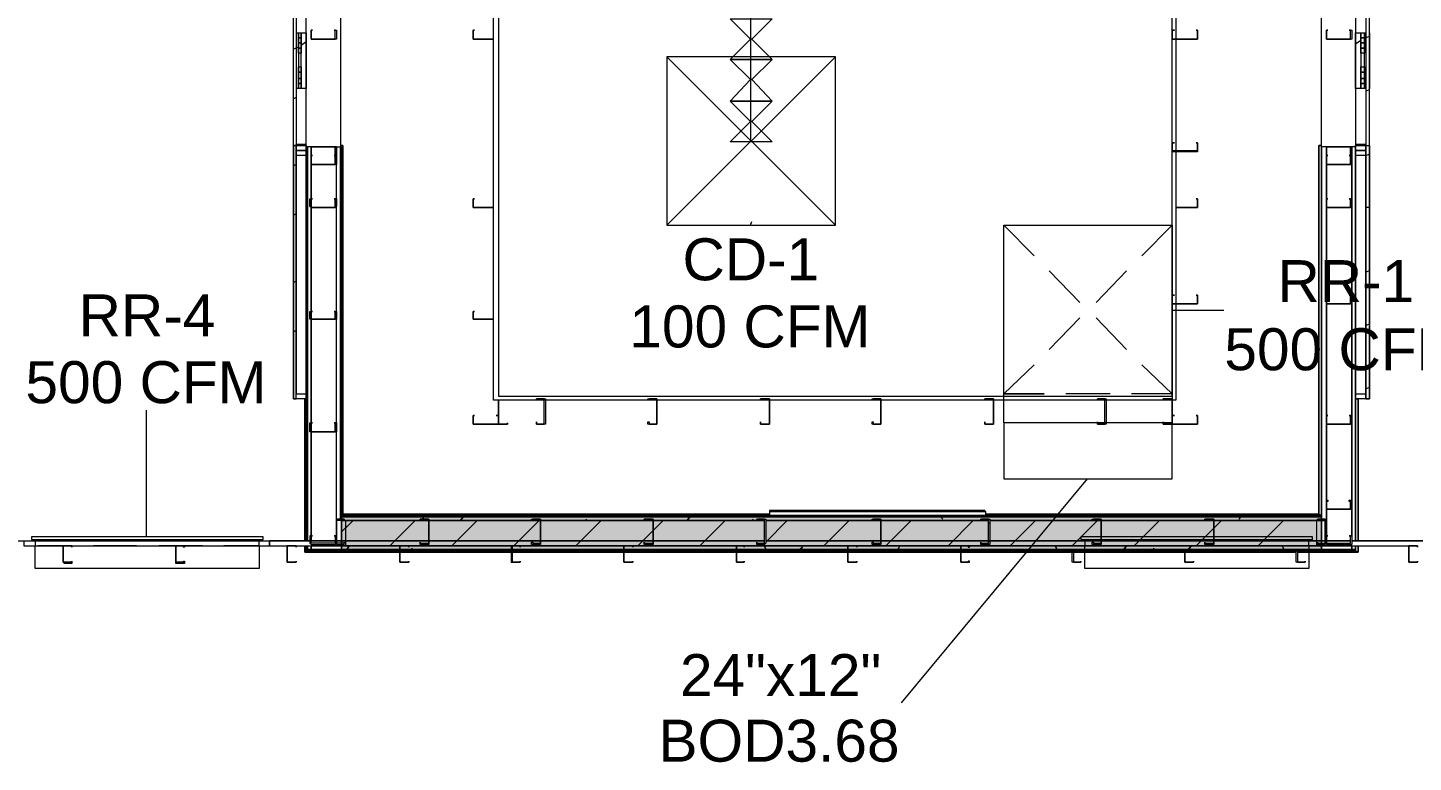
# Model space of a CAD drawing. Header units: metres. Extents: x -2 to 237, y -8 to 52.
# Drawn here: x 28.73 to 33.74, y 34.11 to 36.76 of the extents above; entities that cross this region are included whole.
import ezdxf

# ---------------------------------------------------------------- set-up
doc = ezdxf.new("R2010")
doc.units = ezdxf.units.M
doc.layers.add('HVAC - Ductos', color=5, linetype='Continuous', lineweight=0)
doc.layers.add('PDF4_Text', color=7, linetype='Continuous', lineweight=0)
doc.layers.add('PDF4_Geometry', color=7, linetype='Continuous', lineweight=0, true_color=0xaaaaaa)
doc.layers.add('PDF4_Solid Fills', color=7, linetype='Continuous', lineweight=0, true_color=0xffffff)
doc.styles.add('PDF Helvetica', font='')
doc.styles.get('PDF Helvetica').set_extended_font_data('Helvetica')

msp = doc.modelspace()

# ---------------------------------------------------------------- hatches: boundary and pattern name
at = {"layer": 'PDF4_Solid Fills', "lineweight": 0, "transparency": 33554559}
for points in [[(33.3948, 34.888), (33.4086, 34.888), (33.4086, 34.9934), (29.8624, 34.9934), (29.8624, 34.888), (29.8761, 34.888), (29.8761, 34.9796), (33.3948, 34.9796)], [(33.3902, 34.888), (33.3902, 34.9796), (29.8761, 34.9796), (29.8761, 34.888)]]:
    msp.add_hatch(color=256, dxfattribs=at).paths.add_polyline_path(points)
h = msp.add_hatch(color=256, dxfattribs=at)
h.paths.add_polyline_path([(30.4763, 34.8743), (30.4763, 34.888), (29.8624, 34.888), (29.8624, 34.8743)])
h.paths.add_polyline_path([(30.4809, 34.888), (30.4809, 34.8743), (33.4086, 34.8743), (33.4086, 34.888)])
h = msp.add_hatch(color=256, dxfattribs=at)
h.paths.add_polyline_path([(30.4763, 34.8743), (30.4763, 34.888), (29.8624, 34.888), (29.8624, 34.8743)])
h.paths.add_polyline_path([(30.4809, 34.888), (30.4809, 34.8743), (33.4086, 34.8743), (33.4086, 34.888)])

# ---------------------------------------------------------------- linework, layer by layer
at = {"layer": 'HVAC - Ductos', "lineweight": 0}
for points in [[(31.3422, 37.2384), (31.3422, 37.1284), (31.3422, 37.0093), (31.3422, 36.8902), (31.3422, 36.7711), (31.3422, 36.6611), (31.3422, 36.5603), (31.3422, 36.4733), (31.3422, 36.4091), (31.3422, 36.3633), (31.3422, 36.3495)], [(31.3468, 36.7207), (31.4201, 36.6474), (31.2689, 36.6474), (31.3422, 36.7207), (31.2689, 36.794), (31.4201, 36.794), (31.3468, 36.7207), (31.3422, 36.7207)], [(31.6492, 36.0472), (31.0399, 36.6565)], [(31.0399, 36.0472), (31.6492, 36.6565)], [(31.3468, 36.5741), (31.4201, 36.4962), (31.2689, 36.4962), (31.3422, 36.5741), (31.2689, 36.6474), (31.4201, 36.6474), (31.3468, 36.5741), (31.3422, 36.5741)], [(31.3468, 36.4229), (31.4201, 36.3495), (31.2689, 36.3495), (31.3422, 36.4229), (31.2689, 36.4962), (31.4201, 36.4962), (31.3468, 36.4229), (31.3422, 36.4229)], [(31.3422, 36.0472), (31.3468, 36.061)], [(32.3685, 35.9372), (32.2586, 36.0472)], [(32.2586, 35.4378), (32.2586, 36.0472), (32.8679, 36.0472), (32.8679, 35.3325), (32.2586, 35.3325), (32.2586, 35.1308), (32.8679, 35.1308), (32.8679, 35.3325), (32.2586, 35.3325), (32.2586, 36.0472), (32.8679, 36.0472), (32.8679, 35.4378)], [(32.5335, 35.7677), (32.4235, 35.8823)], [(32.703, 35.5982), (32.593, 35.7127)], [(32.8679, 35.7402), (33.0558, 35.7402)], [(32.7579, 35.5432), (32.8679, 35.4378), (32.7213, 35.4378)], [(32.4052, 35.4378), (32.2586, 35.4378)], [(32.6434, 35.4378), (32.483, 35.4378)], [(29.1568, 34.9201), (29.1568, 35.3783)], [(32.561, 35.1308), (31.8874, 34.3199)], [(28.7399, 34.9109), (29.5783, 34.9109)], [(29.5554, 34.9201), (28.7628, 34.9201)], [(32.5381, 34.9109), (33.3765, 34.9109)], [(33.3536, 34.9201), (32.561, 34.9201)]]:
    msp.add_lwpolyline(points, dxfattribs=at)
for points in [[(31.6492, 36.6565), (31.0399, 36.6565), (31.0399, 36.0472), (31.6492, 36.0472)], [(29.5783, 34.9201), (28.7399, 34.9201), (28.7399, 34.9109), (28.7536, 34.9109), (28.7536, 34.888), (29.5646, 34.888), (29.5646, 34.9109), (29.5783, 34.9109)], [(33.3765, 34.9201), (32.5381, 34.9201), (32.5381, 34.9109), (32.5518, 34.9109), (32.5518, 34.888), (33.3628, 34.888), (33.3628, 34.9109), (33.3765, 34.9109)], [(29.5646, 34.888), (29.5646, 34.8055), (28.7536, 34.8055), (28.7536, 34.888)], [(28.8819, 34.888), (28.7628, 34.888)], [(29.1202, 34.888), (28.9644, 34.888)], [(29.3584, 34.888), (29.2026, 34.888)], [(29.56, 34.888), (29.4363, 34.888)], [(33.3628, 34.888), (33.3628, 34.8055), (32.5518, 34.8055), (32.5518, 34.888)], [(32.6801, 34.888), (32.561, 34.888)], [(32.9183, 34.888), (32.7625, 34.888)], [(33.1566, 34.888), (33.0008, 34.888)], [(33.3582, 34.888), (33.2391, 34.888)]]:
    msp.add_lwpolyline(points, close=True, dxfattribs=at)
at = {"layer": 'PDF4_Geometry', "lineweight": 0}
for points in [[(32.1944, 35.0117), (31.411, 35.0117), (31.411, 34.998), (29.8624, 34.998), (29.8624, 36.3313), (29.8624, 34.9842), (29.8624, 34.9063), (29.8624, 34.9796), (29.844, 34.9796), (29.844, 34.9063), (29.844, 34.9842), (29.844, 36.3313), (29.7524, 36.3313), (29.7524, 34.9063), (29.7524, 36.3313), (29.7387, 36.3313), (29.7387, 34.9063), (29.7387, 36.3313), (29.7341, 36.3313), (29.7341, 34.9063), (29.7341, 35.4195), (29.7295, 35.4195), (29.7295, 34.9063), (29.7295, 35.4195), (29.7341, 35.4195), (29.7341, 34.9063), (29.7341, 36.3313), (29.7341, 41.875)], [(33.5323, 41.875), (33.5323, 36.3313), (33.5323, 34.9063), (33.5323, 36.3313), (33.5185, 36.3313), (33.5185, 34.9247), (33.5185, 36.3313), (33.4269, 36.3313), (33.4269, 34.9063), (33.514, 34.9063)], [(33.4269, 34.9063), (33.4269, 34.9796), (33.4269, 36.3313), (33.4086, 36.3313), (33.4086, 37.6553), (29.8578, 37.6553), (29.8578, 36.3313), (29.8624, 36.3313), (29.8624, 34.998), (29.867, 35.0026), (29.8624, 34.998), (31.411, 34.998)], [(29.6883, 36.3359), (29.6883, 37.4446), (29.6974, 37.4446), (29.6974, 36.3359), (29.6974, 36.3175), (29.6974, 36.2992), (29.6974, 35.4378)], [(33.5826, 36.3037), (33.5689, 36.2992), (33.5689, 35.4378), (33.5689, 35.4195), (33.5689, 36.3359), (33.5826, 36.3359), (33.5826, 37.4446), (33.5689, 37.4446), (33.5689, 36.3359), (33.5826, 36.3359)], [(29.6883, 36.542), (29.6883, 36.7436)], [(29.6974, 36.7436), (29.7066, 36.7436), (29.7066, 36.542), (29.6974, 36.542)], [(29.7341, 36.7115), (29.7158, 36.6978)], [(30.4122, 36.7207), (30.3389, 36.7207), (30.4122, 36.7207)], [(33.5506, 36.7161), (33.5323, 36.7024)], [(33.5689, 36.542), (33.5643, 36.542), (33.5643, 36.7436), (33.5689, 36.7436)], [(33.5826, 36.7298), (33.5689, 36.7252), (33.5643, 36.7207)], [(33.5826, 36.7436), (33.5826, 36.542)], [(29.7066, 36.6932), (29.6974, 36.6886), (29.6883, 36.684)], [(29.6974, 36.5099), (29.6883, 36.5053)], [(33.5826, 36.5374), (33.5689, 36.5328)], [(29.6974, 35.4195), (29.6883, 35.4195), (29.6883, 36.3359), (29.6974, 36.3359), (29.6883, 36.3359), (29.6883, 35.4195), (29.6974, 35.4195), (29.6974, 36.3359), (29.7341, 36.3359), (29.7341, 36.3175), (29.6974, 36.3175), (29.7341, 36.3175), (29.7341, 36.2992), (29.6974, 36.2992)], [(29.6974, 36.3404), (29.7341, 36.3404)], [(33.4086, 34.9796), (33.4223, 34.9796), (33.4086, 34.9796), (33.4086, 34.9063), (33.4086, 34.9842), (33.4086, 36.3313), (33.4086, 34.9842), (33.4086, 34.9796), (33.4086, 34.8972), (33.4086, 34.9796), (33.4086, 34.9842), (33.4086, 34.9934), (33.4086, 36.3313), (33.4086, 34.9934), (29.8624, 34.9934), (29.8624, 34.9842), (29.8624, 34.9796), (29.8624, 34.8926), (29.8624, 34.8743), (29.8624, 34.8697), (29.8624, 34.8743), (30.0731, 34.8743), (30.4763, 34.8743), (30.0731, 34.8743), (29.8624, 34.8743), (29.8624, 34.8697), (29.8624, 34.8743), (29.7387, 34.8743), (29.7524, 34.8743), (29.7524, 34.888), (29.8624, 34.888)], [(33.5323, 36.3404), (33.5689, 36.3404)], [(33.5689, 35.4195), (33.5826, 35.4195), (33.5826, 36.3359), (33.5826, 35.4195), (33.5689, 35.4195), (33.5323, 35.4195), (33.5323, 35.4378), (33.5689, 35.4378)], [(29.6974, 36.2671), (29.6883, 36.2625)], [(29.757, 36.2992), (29.7524, 36.2992)], [(29.7524, 36.2992), (29.757, 36.2992)], [(30.4122, 36.1113), (30.3389, 36.1113), (30.4122, 36.1113)], [(32.8817, 36.1113), (32.9596, 36.1113), (32.8817, 36.1113)], [(33.5826, 36.1113), (33.5689, 36.1113)], [(29.6974, 36.0884), (29.6883, 36.0838)], [(33.5826, 35.8823), (33.5689, 35.8777)], [(29.6974, 35.8456), (29.6883, 35.841)], [(30.4122, 35.7081), (30.3389, 35.7081), (30.4122, 35.7081)], [(29.6974, 35.6669), (29.6883, 35.6623)], [(33.5826, 35.6898), (33.5689, 35.6852)], [(33.5826, 35.4607), (33.5689, 35.4561)], [(32.1944, 34.998), (33.4086, 34.998), (32.1944, 34.998), (32.1944, 35.0117), (31.411, 35.0117), (32.1899, 35.0117), (32.1899, 35.0163), (31.411, 35.0163), (31.411, 35.0117)], [(30.4763, 34.8743), (30.0731, 34.8743), (29.8624, 34.8743), (29.8624, 34.888), (29.844, 34.888), (29.7524, 34.888), (29.7524, 34.8743), (29.8624, 34.8743), (29.8624, 34.888), (30.0731, 34.888), (30.4763, 34.888), (30.0731, 34.888), (29.8624, 34.888), (29.8624, 34.8926), (29.8624, 34.9796), (29.8624, 34.8926), (29.8624, 34.888), (29.8624, 34.8697), (29.7387, 34.8697), (29.7387, 34.8743), (29.7387, 34.888), (29.7387, 34.8697), (29.7341, 34.8697), (29.7295, 34.8651), (29.7295, 34.888), (29.7295, 34.8651), (30.0731, 34.8651), (30.4763, 34.8651), (30.0731, 34.8651), (29.7295, 34.8651), (29.7341, 34.8697), (30.0731, 34.8697), (30.4763, 34.8697), (30.0731, 34.8697), (29.7341, 34.8697), (29.7341, 34.888), (29.7341, 34.8697), (29.8624, 34.8697), (30.0731, 34.8697), (30.4763, 34.8697)], [(29.844, 34.9247), (29.844, 34.9842), (29.844, 34.9063), (30.1785, 34.9063), (30.5817, 34.9063), (30.9895, 34.9063), (31.3926, 34.9063)], [(29.8624, 34.9842), (29.844, 34.9842), (29.8624, 34.9842)], [(29.8624, 34.9796), (29.8578, 34.9796), (29.8578, 34.9842), (29.8578, 34.9934), (29.8624, 34.9934), (29.8624, 34.9842), (29.8624, 34.9796), (30.1785, 34.9796), (30.5817, 34.9796), (30.9895, 34.9796), (31.3926, 34.9796), (30.9895, 34.9796), (30.5817, 34.9796), (30.1785, 34.9796), (29.8761, 34.9796), (29.8761, 34.888), (30.0731, 34.888), (30.4763, 34.888)], [(33.4086, 34.8972), (33.4086, 34.9842), (33.4086, 34.998), (29.8624, 34.998), (29.8624, 34.9842), (29.8624, 34.8926), (29.8624, 34.8697), (30.0731, 34.8697), (30.4763, 34.8697)], [(32.2081, 34.9796), (32.6113, 34.9796), (33.0191, 34.9796), (33.4086, 34.9796), (33.4086, 34.9842), (33.4086, 34.9934), (29.8624, 34.9934), (29.8624, 34.9842), (29.8624, 34.9796), (30.1785, 34.9796), (30.5817, 34.9796), (30.9895, 34.9796), (31.3926, 34.9796)], [(33.4086, 34.8972), (33.4086, 34.9796), (33.0191, 34.9796), (32.6113, 34.9796), (32.2081, 34.9796), (32.6113, 34.9796), (33.0191, 34.9796), (33.3902, 34.9796), (33.3902, 34.888), (32.1028, 34.888), (31.695, 34.888), (31.2918, 34.888), (30.8841, 34.888), (30.4809, 34.888), (30.8841, 34.888), (31.2918, 34.888), (31.695, 34.888), (32.1028, 34.888), (33.4086, 34.888), (33.4086, 34.8926)], [(31.3972, 34.9796), (31.8142, 34.9796), (32.2036, 34.9796)], [(27.4021, 34.9063), (27.4021, 34.888), (26.5132, 34.888), (26.5132, 34.9063), (27.4021, 34.9063), (28.7124, 34.9063), (29.6012, 34.9063), (29.7524, 34.9063), (29.8395, 34.9063)], [(28.7124, 34.9063), (28.7124, 34.888), (29.6012, 34.888), (29.6012, 34.9063)], [(29.8395, 34.9063), (29.7524, 34.9063), (29.6012, 34.9063), (29.6012, 34.888), (29.67, 34.888)], [(31.3926, 34.9063), (30.9895, 34.9063), (30.5817, 34.9063), (30.1785, 34.9063), (29.844, 34.9063)], [(33.4223, 34.9063), (33.0191, 34.9063), (32.6113, 34.9063), (32.2081, 34.9063), (31.8142, 34.9063), (31.3972, 34.9063)], [(31.3972, 34.9063), (31.8142, 34.9063), (32.2081, 34.9063), (32.6113, 34.9063), (33.0191, 34.9063), (33.4223, 34.9063)], [(33.514, 34.9063), (33.4269, 34.9063)], [(35.3787, 34.888), (35.5115, 34.888), (35.5115, 34.9063), (33.5185, 34.9063)], [(33.5185, 34.9063), (35.5115, 34.9063), (36.4003, 34.9063)], [(28.8545, 34.8285), (28.8545, 34.888)], [(28.8545, 34.888), (28.8545, 34.8285)], [(28.8865, 34.888), (28.8865, 34.8834), (28.8865, 34.888), (28.859, 34.888), (28.8545, 34.888)], [(29.2622, 34.8285), (29.2622, 34.888)], [(29.2622, 34.888), (29.2622, 34.8285)], [(29.2942, 34.888), (29.2942, 34.8834), (29.2897, 34.8834), (29.2897, 34.888), (29.2622, 34.888)], [(29.6974, 34.888), (30.0731, 34.888)], [(30.1052, 34.888), (30.4809, 34.888)], [(30.4809, 34.8697), (30.8841, 34.8697), (31.2918, 34.8697), (31.695, 34.8697), (32.1028, 34.8697), (33.4086, 34.8697), (33.4086, 34.8743), (32.1028, 34.8743), (31.695, 34.8743), (31.2918, 34.8743), (30.8841, 34.8743), (30.4809, 34.8743), (30.8841, 34.8743), (31.2918, 34.8743), (31.695, 34.8743), (32.1028, 34.8743), (33.4086, 34.8743), (33.4086, 34.8697), (33.4086, 34.8743), (33.4086, 34.8926), (33.4086, 34.888), (33.4086, 34.8697), (33.5323, 34.8697), (33.5323, 34.888), (33.5323, 34.8697), (33.3215, 34.8697), (33.3215, 34.8285), (33.349, 34.8285), (33.349, 34.8331), (33.349, 34.8285), (33.3215, 34.8285), (33.3169, 34.8285), (33.3169, 34.8697), (32.9138, 34.8697), (32.506, 34.8697), (32.1028, 34.8697), (31.695, 34.8697), (31.2918, 34.8697), (30.8841, 34.8697), (30.4809, 34.8697), (30.8841, 34.8697), (31.2918, 34.8697), (31.695, 34.8697), (32.1028, 34.8697), (32.506, 34.8697), (32.9138, 34.8697), (33.3169, 34.8697)], [(30.4809, 34.8697), (30.8841, 34.8697), (31.2918, 34.8697), (31.695, 34.8697), (32.1028, 34.8697), (33.4086, 34.8697), (33.4086, 34.8926)], [(30.4809, 34.8743), (30.8841, 34.8743), (31.2918, 34.8743), (31.695, 34.8743), (32.1028, 34.8743), (33.4086, 34.8743), (33.4086, 34.888), (32.1028, 34.888), (31.695, 34.888), (31.2918, 34.888), (30.8841, 34.888), (30.4809, 34.888)], [(30.5084, 34.888), (30.8841, 34.888)], [(30.9162, 34.888), (31.2918, 34.888)], [(31.3194, 34.888), (31.6996, 34.888)], [(31.7271, 34.888), (32.1028, 34.888)], [(32.1349, 34.888), (33.7247, 34.888)], [(32.5106, 34.8697), (32.5106, 34.8285), (32.5381, 34.8285), (32.5381, 34.8331), (32.5381, 34.8285), (32.5106, 34.8285), (32.506, 34.8285), (32.506, 34.8697)], [(33.4086, 34.888), (33.4269, 34.888), (33.5185, 34.888), (33.5185, 34.8743), (33.5323, 34.8743), (33.5323, 34.888), (33.5323, 34.8697), (33.5323, 34.888), (33.5323, 34.8697), (33.5414, 34.8651), (33.5414, 34.888), (33.5414, 34.8651), (33.3215, 34.8651), (33.5414, 34.8651), (33.5323, 34.8697), (33.3215, 34.8697)], [(28.859, 34.8239), (28.8545, 34.8285)], [(28.8545, 34.8285), (28.859, 34.8285)], [(28.859, 34.8285), (28.8865, 34.8285)], [(28.8865, 34.8239), (28.859, 34.8239)], [(28.8865, 34.8331), (28.8865, 34.8239)], [(28.8865, 34.8285), (28.8865, 34.8331)], [(29.2622, 34.8239), (29.2622, 34.8285)], [(29.2622, 34.8285), (29.2897, 34.8285)], [(29.2942, 34.8239), (29.2622, 34.8239)], [(29.2897, 34.8331), (29.2942, 34.8331)], [(29.2897, 34.8285), (29.2897, 34.8331)], [(29.2942, 34.8331), (29.2942, 34.8239)]]:
    msp.add_lwpolyline(points, dxfattribs=at)
for points in [[(32.8817, 37.275), (32.8817, 37.2567), (32.8817, 35.4287), (32.8817, 35.4149), (30.4122, 35.4149), (30.4122, 35.4287), (30.4122, 37.2567), (30.4122, 37.275)], [(32.8679, 37.2567), (30.4305, 37.2567), (30.4305, 35.4287), (32.8679, 35.4287)], [(29.7066, 36.7252), (29.7066, 36.7436), (29.7158, 36.7436), (29.7158, 36.7252)], [(29.7158, 36.7069), (29.7066, 36.7069), (29.7066, 36.7252), (29.7158, 36.7252)], [(29.7158, 36.6886), (29.7066, 36.6886), (29.7066, 36.7069), (29.7158, 36.7069)], [(29.7158, 36.7436), (29.7341, 36.7436), (29.7341, 36.542), (29.7158, 36.542)], [(29.7524, 36.7207), (29.8395, 36.7207), (29.8395, 36.7528), (29.8349, 36.7528), (29.844, 36.7528), (29.844, 36.7207), (29.8395, 36.7207), (29.7524, 36.7207), (29.7524, 36.7528)], [(29.757, 36.7528), (29.7524, 36.7528)], [(30.3389, 36.7207), (30.3389, 36.7528)], [(30.3434, 36.7528), (30.3389, 36.7528)], [(32.9596, 36.7207), (32.8725, 36.7207), (32.8679, 36.7207), (32.8679, 36.7528), (32.8771, 36.7528), (32.8679, 36.7528), (32.8679, 36.7207), (32.8725, 36.7207), (32.9596, 36.7207), (32.9596, 36.7528)], [(32.955, 36.7528), (32.9596, 36.7528)], [(33.5185, 36.7207), (33.514, 36.7207), (33.4269, 36.7207), (33.4269, 36.7528), (33.4315, 36.7528), (33.4269, 36.7528), (33.4269, 36.7207), (33.514, 36.7207), (33.514, 36.7528), (33.5094, 36.7528), (33.5185, 36.7528)], [(33.5323, 36.7436), (33.5506, 36.7436), (33.5506, 36.542), (33.5323, 36.542)], [(33.5643, 36.7436), (33.5643, 36.7252), (33.5506, 36.7252), (33.5506, 36.7436)], [(33.5643, 36.7252), (33.5643, 36.7069), (33.5506, 36.7069), (33.5506, 36.7252)], [(33.5643, 36.7069), (33.5643, 36.6886), (33.5506, 36.6886), (33.5506, 36.7069)], [(29.7158, 36.6703), (29.7066, 36.6703), (29.7066, 36.6886), (29.7158, 36.6886)], [(33.5643, 36.6886), (33.5643, 36.6703), (33.5506, 36.6703), (33.5506, 36.6886)], [(29.7158, 36.6016), (29.7066, 36.6016), (29.7066, 36.6199), (29.7158, 36.6199)], [(33.5643, 36.6199), (33.5643, 36.6016), (33.5506, 36.6016), (33.5506, 36.6199)], [(29.7066, 36.5786), (29.7066, 36.6016), (29.7158, 36.6016), (29.7158, 36.5786)], [(29.7066, 36.5603), (29.7066, 36.5786), (29.7158, 36.5786), (29.7158, 36.5603)], [(29.7158, 36.5603), (29.7158, 36.542), (29.7066, 36.542), (29.7066, 36.5603)], [(33.5506, 36.6016), (33.5643, 36.6016), (33.5643, 36.5786), (33.5506, 36.5786)], [(33.5506, 36.5786), (33.5643, 36.5786), (33.5643, 36.5603), (33.5506, 36.5603)], [(33.5506, 36.542), (33.5506, 36.5603), (33.5643, 36.5603), (33.5643, 36.542)], [(29.7524, 36.3313), (29.8395, 36.3313), (29.844, 36.3313), (29.844, 36.2992), (29.8349, 36.2992), (29.8395, 36.2992), (29.8395, 36.3313), (29.7524, 36.3313), (29.7524, 36.2992)], [(29.8578, 36.3313), (29.8578, 34.9842), (29.8578, 34.9796), (29.844, 34.9796), (29.844, 34.9842), (29.844, 36.3313)], [(29.867, 36.3359), (29.8578, 36.3359), (29.867, 36.3359), (29.867, 35.0026), (31.411, 35.0026), (29.867, 35.0026)], [(29.8578, 34.9934), (29.8578, 36.3313), (29.8624, 36.3313), (29.8624, 34.9934)], [(33.4086, 34.998), (33.4086, 36.3313), (33.4086, 34.998), (33.3994, 35.0026), (32.1944, 35.0026), (33.3994, 35.0026), (33.3994, 36.3359), (33.4086, 36.3359), (33.3994, 36.3359), (33.3994, 35.0026)], [(32.9596, 36.3175), (32.9596, 36.3129), (32.8725, 36.3129), (32.8679, 36.3129), (32.8679, 36.3175), (32.8679, 36.345), (32.8771, 36.345), (32.8679, 36.345), (32.8679, 36.3175), (32.8725, 36.3175), (32.9596, 36.3175), (32.9596, 36.345)], [(32.955, 36.345), (32.9596, 36.345)], [(33.5094, 36.2992), (33.514, 36.2992), (33.514, 36.3267), (33.514, 36.3313), (33.4269, 36.3313), (33.4269, 36.3267), (33.4269, 36.2992), (33.4315, 36.2992), (33.4269, 36.2992), (33.4269, 36.3267), (33.4269, 36.3313), (33.514, 36.3313), (33.5185, 36.3313), (33.5185, 36.3267), (33.5185, 36.2992)], [(33.5689, 36.3359), (33.5689, 36.3175), (33.5323, 36.3175), (33.5323, 36.3359)], [(33.5414, 35.4195), (33.5323, 35.4195), (33.5323, 34.9063), (33.5323, 36.3313), (33.5323, 34.9063), (33.5323, 35.4195), (33.5414, 35.4195), (33.5414, 34.9063)], [(33.5689, 36.3175), (33.5689, 36.2992), (33.5323, 36.2992), (33.5323, 36.3175)], [(29.7524, 36.2717), (29.7524, 36.2671), (29.8395, 36.2671), (29.8395, 36.2717), (29.8395, 36.2992), (29.8349, 36.2992), (29.844, 36.2992), (29.844, 36.2717), (29.844, 36.2671), (29.8395, 36.2671), (29.7524, 36.2671), (29.7524, 36.2717), (29.7524, 36.2992)], [(29.757, 36.2992), (29.7524, 36.2992)], [(33.5185, 36.2671), (33.514, 36.2671), (33.4269, 36.2671), (33.4269, 36.2992), (33.4315, 36.2992), (33.4269, 36.2992), (33.4269, 36.2671), (33.514, 36.2671), (33.514, 36.2992), (33.5094, 36.2992), (33.5185, 36.2992)], [(29.757, 36.1434), (29.7524, 36.1434), (29.7524, 36.1159), (29.7524, 36.1113), (29.8395, 36.1113), (29.8395, 36.1159), (29.8395, 36.1434), (29.8349, 36.1434), (29.844, 36.1434), (29.844, 36.1159), (29.8395, 36.1113), (29.7524, 36.1113), (29.7478, 36.1159), (29.7478, 36.1434)], [(30.3389, 36.1159), (30.3389, 36.1113), (30.3389, 36.1159), (30.3389, 36.1434)], [(30.3434, 36.1434), (30.3389, 36.1434)], [(32.955, 36.1434), (32.9596, 36.1434)], [(32.9596, 36.1159), (32.9596, 36.1113), (32.9596, 36.1159), (32.9596, 36.1434)], [(33.5185, 36.1159), (33.5185, 36.1113), (33.514, 36.1113), (33.4269, 36.1113), (33.4269, 36.1159), (33.4269, 36.1434), (33.4315, 36.1434), (33.4269, 36.1434), (33.4269, 36.1159), (33.4269, 36.1113), (33.514, 36.1113), (33.514, 36.1159), (33.514, 36.1434), (33.5094, 36.1434), (33.5185, 36.1434)], [(32.9596, 35.7677), (32.9596, 35.7631), (32.8725, 35.7631), (32.8679, 35.7631), (32.8679, 35.7677), (32.8679, 35.7952), (32.8771, 35.7952), (32.8679, 35.7952), (32.8679, 35.7677), (32.8679, 35.7631), (32.8725, 35.7631), (32.9596, 35.7631), (32.9596, 35.7677), (32.9596, 35.7952)], [(32.955, 35.7952), (32.9596, 35.7952)], [(33.5185, 35.7677), (33.5185, 35.7631), (33.514, 35.7631), (33.4269, 35.7631), (33.4269, 35.7677), (33.4269, 35.7952), (33.4315, 35.7952), (33.4269, 35.7952), (33.4269, 35.7677), (33.4269, 35.7631), (33.514, 35.7631), (33.514, 35.7677), (33.514, 35.7952), (33.5094, 35.7952), (33.5185, 35.7952)], [(29.757, 35.7356), (29.7524, 35.7356), (29.7524, 35.7081), (29.8395, 35.7081), (29.8395, 35.7356), (29.8349, 35.7356), (29.844, 35.7356), (29.844, 35.7081), (29.8395, 35.7081), (29.7524, 35.7081), (29.7478, 35.7081), (29.7478, 35.7356)], [(30.3389, 35.7081), (30.3389, 35.7356)], [(30.3434, 35.7356), (30.3389, 35.7356)], [(29.7341, 35.4195), (29.6974, 35.4195), (29.6974, 35.4378), (29.7341, 35.4378)], [(30.4305, 35.3279), (30.4305, 35.4149), (30.4305, 35.3279), (30.4626, 35.3279)], [(30.5679, 35.4149), (30.5679, 35.4195)], [(30.5955, 35.4195), (30.6, 35.4195), (30.6, 35.3279), (30.5955, 35.3279), (30.5679, 35.3279), (30.5679, 35.337), (30.5679, 35.3279), (30.5955, 35.3279), (30.5955, 35.4195), (30.5679, 35.4195)], [(31.0032, 35.4195), (31.0032, 35.3279), (30.9711, 35.3279), (30.9711, 35.337), (30.9757, 35.337), (30.9757, 35.3279), (31.0032, 35.3279), (31.0032, 35.4195), (30.9757, 35.4195), (30.9757, 35.4149), (30.9711, 35.4149), (30.9711, 35.4195)], [(31.3789, 35.4149), (31.3789, 35.4195)], [(31.4064, 35.4195), (31.411, 35.4195), (31.411, 35.3279), (31.4064, 35.3279), (31.3789, 35.3279), (31.3789, 35.337), (31.3789, 35.3279), (31.4064, 35.3279), (31.411, 35.3279), (31.411, 35.4195), (31.4064, 35.4195), (31.3789, 35.4195)], [(31.8142, 35.4195), (31.8142, 35.3279), (31.7821, 35.3279), (31.7821, 35.337), (31.7867, 35.337), (31.7867, 35.3279), (31.8142, 35.3279), (31.8142, 35.4195), (31.7867, 35.4195), (31.7867, 35.4149), (31.7821, 35.4149), (31.7821, 35.4195)], [(32.1899, 35.4149), (32.1899, 35.4195)], [(32.2219, 35.4195), (32.2219, 35.3279), (32.1899, 35.3279), (32.1899, 35.337), (32.1899, 35.3279), (32.2219, 35.3279), (32.2219, 35.4195), (32.1899, 35.4195)], [(32.5976, 35.4149), (32.5976, 35.4195)], [(32.6251, 35.4195), (32.6297, 35.4195), (32.6297, 35.3279), (32.6251, 35.3279), (32.5976, 35.3279), (32.5976, 35.337), (32.5976, 35.3279), (32.6251, 35.3279), (32.6251, 35.4195), (32.5976, 35.4195)], [(32.8359, 35.4149), (32.8359, 35.4195)], [(32.8679, 35.4195), (32.8679, 35.3279), (32.8359, 35.3279), (32.8359, 35.337), (32.8359, 35.3279), (32.8679, 35.3279), (32.8679, 35.4195), (32.8359, 35.4195)], [(30.3389, 35.3279), (30.4259, 35.3279), (30.4305, 35.3279), (30.4305, 35.3599), (30.4213, 35.3599), (30.4305, 35.3599), (30.4305, 35.3279), (30.4259, 35.3279), (30.3389, 35.3279), (30.3389, 35.3599)], [(30.3434, 35.3599), (30.3389, 35.3599)], [(32.9596, 35.3279), (32.8725, 35.3279), (32.8679, 35.3279), (32.8679, 35.3599), (32.8771, 35.3599), (32.8679, 35.3599), (32.8679, 35.3279), (32.8725, 35.3279), (32.9596, 35.3279), (32.9596, 35.3599)], [(32.955, 35.3599), (32.9596, 35.3599)], [(33.5185, 35.3279), (33.514, 35.3279), (33.4269, 35.3279), (33.4269, 35.3599), (33.4315, 35.3599), (33.4269, 35.3599), (33.4269, 35.3279), (33.514, 35.3279), (33.514, 35.3599), (33.5094, 35.3599), (33.5185, 35.3599)], [(29.757, 35.3325), (29.7524, 35.3325), (29.7524, 35.3004), (29.8395, 35.3004), (29.8395, 35.3325), (29.8349, 35.3325), (29.844, 35.3325), (29.844, 35.3004), (29.8395, 35.3004), (29.7524, 35.3004), (29.7478, 35.3004), (29.7478, 35.3325)], [(30.4626, 35.3325), (30.4626, 35.3279)], [(33.5185, 35.0209), (33.514, 35.0209), (33.4269, 35.0209), (33.4269, 35.053), (33.4315, 35.053), (33.4315, 35.0484), (33.4269, 35.0484), (33.4269, 35.0209), (33.514, 35.0209), (33.514, 35.0484), (33.5094, 35.0484), (33.5094, 35.053), (33.5185, 35.053)], [(29.8715, 34.9842), (29.844, 34.9842), (29.844, 34.8972), (29.844, 34.8926), (29.8715, 34.8926), (29.8715, 34.9017), (29.8715, 34.8972), (29.844, 34.8972), (29.844, 34.9842), (29.8715, 34.9842), (29.8715, 34.9796)], [(29.8624, 34.998), (29.8624, 34.9934), (33.4086, 34.9934), (33.4086, 34.998)], [(30.1464, 34.9796), (30.1464, 34.9842)], [(30.1739, 34.9842), (30.1785, 34.9842), (30.1785, 34.8972), (30.1785, 34.8926), (30.1739, 34.8926), (30.1464, 34.8926), (30.1464, 34.9017), (30.1464, 34.8972), (30.1739, 34.8972), (30.1785, 34.8972), (30.1785, 34.9842), (30.1739, 34.9842), (30.1464, 34.9842)], [(30.1556, 34.9934), (30.1602, 34.9842), (30.1648, 34.9796), (30.1602, 34.9842)], [(30.293, 34.9796), (30.3022, 34.9934)], [(30.5817, 34.9842), (30.5817, 34.8972), (30.5817, 34.8926), (30.5496, 34.8926), (30.5496, 34.9017), (30.5542, 34.9017), (30.5542, 34.8972), (30.5817, 34.8972), (30.5817, 34.9842), (30.5542, 34.9842), (30.5542, 34.9796), (30.5496, 34.9796), (30.5496, 34.9842)], [(30.7466, 34.9842), (30.7512, 34.9796)], [(30.9574, 34.9796), (30.9574, 34.9842)], [(30.9895, 34.9842), (30.9895, 34.8972), (30.9895, 34.8926), (30.9574, 34.8926), (30.9574, 34.9017), (30.9574, 34.8972), (30.9895, 34.8972), (30.9895, 34.9842), (30.9574, 34.9842)], [(31.1131, 34.9796), (31.1223, 34.9934)], [(31.3468, 34.9796), (31.3514, 34.9842)], [(31.3652, 34.9796), (31.3652, 34.9842)], [(31.3926, 34.9842), (31.3972, 34.9842), (31.3972, 34.8972), (31.3926, 34.8926), (31.3652, 34.8926), (31.3652, 34.9017), (31.3652, 34.8972), (31.3926, 34.8972), (31.3926, 34.9842), (31.3652, 34.9842)], [(31.3972, 34.9796), (31.8142, 34.9796), (32.2036, 34.9796), (31.8142, 34.9796)], [(31.8142, 34.9842), (31.8142, 34.8972), (31.8142, 34.8926), (31.7821, 34.8926), (31.7821, 34.9017), (31.7867, 34.9017), (31.7867, 34.8972), (31.8142, 34.8972), (31.8142, 34.9842), (31.7867, 34.9842), (31.7867, 34.9796), (31.7821, 34.9796), (31.7821, 34.9842)], [(32.0295, 34.9934), (32.0387, 34.9842)], [(32.1761, 34.9796), (32.1761, 34.9842)], [(32.2036, 34.9842), (32.2081, 34.9842), (32.2081, 34.8972), (32.2081, 34.8926), (32.2036, 34.8926), (32.1761, 34.8926), (32.1761, 34.9017), (32.1761, 34.8972), (32.2036, 34.8972), (32.2036, 34.9842), (32.1761, 34.9842)], [(32.6113, 34.9842), (32.6113, 34.8972), (32.6113, 34.8926), (32.5793, 34.8926), (32.5793, 34.9017), (32.5839, 34.9017), (32.5839, 34.8972), (32.6113, 34.8972), (32.6113, 34.9842), (32.5839, 34.9842), (32.5839, 34.9796), (32.5793, 34.9796), (32.5793, 34.9842)], [(32.987, 34.9796), (32.987, 34.9842)], [(33.0146, 34.9842), (33.0191, 34.9842), (33.0191, 34.8972), (33.0191, 34.8926), (33.0146, 34.8926), (32.987, 34.8926), (32.987, 34.9017), (32.987, 34.8972), (33.0146, 34.8972), (33.0191, 34.8972), (33.0191, 34.9842), (33.0146, 34.9842), (32.987, 34.9842)], [(33.1107, 34.9842), (33.1153, 34.9934)], [(33.3948, 34.9796), (33.3948, 34.9842)], [(33.4223, 34.9842), (33.4223, 34.8972), (33.4223, 34.8926), (33.3948, 34.8926), (33.3948, 34.9017), (33.3948, 34.8972), (33.4223, 34.8972), (33.4223, 34.9842), (33.3948, 34.9842)], [(33.4086, 34.9796), (33.4086, 34.9842), (33.4086, 34.9934), (33.4086, 34.9842)], [(29.7478, 34.9247), (29.7478, 34.8972), (29.7524, 34.8926), (29.8395, 34.8926), (29.844, 34.8972), (29.844, 34.9247), (29.8349, 34.9247), (29.8395, 34.9247), (29.8395, 34.8972), (29.7524, 34.8972), (29.7524, 34.9247), (29.757, 34.9247)], [(33.5185, 34.8972), (33.5185, 34.8926), (33.514, 34.8926), (33.4269, 34.8926), (33.4269, 34.8972), (33.4269, 34.9247), (33.4315, 34.9247), (33.4269, 34.9247), (33.4269, 34.8972), (33.514, 34.8972), (33.514, 34.9247), (33.5094, 34.9247), (33.5185, 34.9247)], [(28.8545, 34.8285), (28.859, 34.8285), (28.8865, 34.8285), (28.8865, 34.8331), (28.8865, 34.8285), (28.859, 34.8285), (28.8545, 34.8285), (28.8545, 34.888)], [(28.859, 34.888), (28.8865, 34.888), (28.8865, 34.8834), (28.8865, 34.888), (28.859, 34.888), (28.8545, 34.888)], [(29.2622, 34.8285), (29.2897, 34.8285), (29.2897, 34.8331), (29.2942, 34.8331), (29.2942, 34.8285), (29.2622, 34.8285), (29.2622, 34.888)], [(29.2942, 34.888), (29.2942, 34.8834), (29.2897, 34.8834), (29.2897, 34.888), (29.2622, 34.888)], [(29.6974, 34.888), (29.67, 34.888), (29.6654, 34.888), (29.6654, 34.8285), (29.67, 34.8285), (29.6974, 34.8285), (29.6974, 34.8331), (29.6974, 34.8285), (29.67, 34.8285), (29.6654, 34.8285), (29.6654, 34.888), (29.67, 34.888), (29.6974, 34.888), (29.6974, 34.8834)], [(29.7341, 34.888), (29.7341, 34.8697)], [(29.8807, 34.8743), (29.8899, 34.888)], [(30.1052, 34.888), (30.0731, 34.888), (30.0731, 34.8285), (30.1052, 34.8285), (30.1052, 34.8331), (30.1052, 34.8285), (30.0731, 34.8285), (30.0731, 34.888), (30.1052, 34.888), (30.1052, 34.8834)], [(30.1144, 34.8743), (30.1189, 34.8789)], [(30.5084, 34.888), (30.4809, 34.888), (30.4763, 34.888), (30.4763, 34.8285), (30.4809, 34.8285), (30.5084, 34.8285), (30.5084, 34.8331), (30.5084, 34.8285), (30.4809, 34.8285), (30.4809, 34.888), (30.5084, 34.888), (30.5084, 34.8834)], [(33.3169, 34.8651), (32.9138, 34.8651), (32.506, 34.8651), (32.1028, 34.8651), (31.695, 34.8651), (31.2918, 34.8651), (30.8841, 34.8651), (30.4809, 34.8651), (30.8841, 34.8651), (31.2918, 34.8651), (31.695, 34.8651), (32.1028, 34.8651), (32.506, 34.8651), (32.9138, 34.8651)], [(30.9162, 34.888), (30.8841, 34.888), (30.8841, 34.8285), (30.9162, 34.8285), (30.9162, 34.8331), (30.9162, 34.8285), (30.8841, 34.8285), (30.8841, 34.888), (30.9162, 34.888), (30.9162, 34.8834)], [(31.3194, 34.888), (31.2918, 34.888), (31.2918, 34.8285), (31.3194, 34.8285), (31.3194, 34.8331), (31.3194, 34.8285), (31.2918, 34.8285), (31.2918, 34.888), (31.3194, 34.888), (31.3194, 34.8834)], [(31.3926, 34.888), (31.3972, 34.8743)], [(31.5209, 34.8743), (31.5301, 34.8834)], [(31.7271, 34.888), (31.6996, 34.888), (31.695, 34.888), (31.695, 34.8285), (31.6996, 34.8285), (31.7271, 34.8285), (31.7271, 34.8331), (31.7271, 34.8285), (31.6996, 34.8285), (31.695, 34.8285), (31.695, 34.888), (31.6996, 34.888), (31.7271, 34.888), (31.7271, 34.8834)], [(31.8783, 34.8789), (31.8829, 34.888)], [(32.1349, 34.888), (32.1028, 34.888), (32.1028, 34.8285), (32.1349, 34.8285), (32.1349, 34.8331), (32.1303, 34.8331), (32.1303, 34.8285), (32.1028, 34.8285), (32.1028, 34.888), (32.1303, 34.888), (32.1303, 34.8834), (32.1349, 34.8834)], [(32.4464, 34.888), (32.451, 34.8743)], [(32.6939, 34.8743), (32.703, 34.888)], [(32.7992, 34.8789), (32.8038, 34.8743)], [(32.9138, 34.8285), (32.9458, 34.8285), (32.9458, 34.8331), (32.9458, 34.8285), (32.9138, 34.8285), (32.9138, 34.8697)], [(32.9275, 34.8743), (32.9366, 34.888)], [(33.2665, 34.888), (33.2711, 34.8789)], [(33.5185, 34.8743), (33.5185, 34.888), (33.4086, 34.888), (33.4086, 34.8743)], [(33.5323, 34.8697), (33.5323, 34.8743), (33.4086, 34.8743), (33.4086, 34.8697)], [(33.7567, 34.888), (33.7247, 34.888), (33.7247, 34.8285), (33.7567, 34.8285), (33.7567, 34.8331), (33.7567, 34.8285), (33.7247, 34.8285), (33.7247, 34.888), (33.7567, 34.888), (33.7567, 34.8834)]]:
    msp.add_lwpolyline(points, close=True, dxfattribs=at)
at = {"layer": 'PDF4_Geometry', "color": 8, "lineweight": 0, "true_color": 0x808080}
for points in [[(32.2586, 35.9005), (32.2586, 36.0472), (32.4052, 36.0472)], [(32.483, 36.0472), (32.6434, 36.0472)], [(32.7213, 36.0472), (32.8679, 36.0472)], [(32.8679, 35.9005), (32.8679, 36.0472), (32.7579, 35.9372)], [(32.703, 35.8823), (32.593, 35.7677)], [(32.2586, 35.6623), (32.2586, 35.8181)], [(32.8679, 35.8181), (32.8679, 35.6623)], [(32.5335, 35.7127), (32.4235, 35.5982)], [(32.2586, 35.4378), (32.2586, 35.5798)], [(32.8679, 35.5798), (32.8679, 35.4378), (32.7213, 35.4378)], [(32.3685, 35.5432), (32.2586, 35.4378), (32.4052, 35.4378)], [(32.6434, 35.4378), (32.483, 35.4378)]]:
    msp.add_lwpolyline(points, dxfattribs=at)
at = {"layer": 'PDF4_Geometry', "color": 254, "lineweight": 0, "true_color": 0xd4d4d4}
for points in [[(29.8761, 34.9522), (29.9036, 34.9796), (29.8624, 34.9384)], [(33.404, 34.888), (33.4086, 34.8926)]]:
    msp.add_lwpolyline(points, dxfattribs=at)
for points in [[(30.1281, 34.9796), (30.0365, 34.888)], [(30.3526, 34.9796), (30.261, 34.888)], [(30.5771, 34.9796), (30.4855, 34.888)], [(30.8016, 34.9796), (30.71, 34.888)], [(31.0261, 34.9796), (30.9895, 34.943), (30.9345, 34.888), (30.9895, 34.943)], [(31.2506, 34.9796), (31.159, 34.888)], [(31.4751, 34.9796), (31.3972, 34.9017)], [(31.6996, 34.9796), (31.608, 34.888)], [(31.9241, 34.9796), (31.8325, 34.888)], [(32.1486, 34.9796), (32.057, 34.888)], [(32.3731, 34.9796), (32.2815, 34.888)], [(32.5976, 34.9796), (32.506, 34.888)], [(32.8221, 34.9796), (32.7305, 34.888)], [(33.0466, 34.9796), (33.0191, 34.9522), (32.955, 34.888), (33.0191, 34.9522)], [(33.2711, 34.9796), (33.1795, 34.888)], [(31.388, 34.8926), (31.3834, 34.888)]]:
    msp.add_lwpolyline(points, close=True, dxfattribs=at)
at = {"layer": 'PDF4_Geometry', "color": 254, "lineweight": 0, "true_color": 0xd2d2d2}
for points in [[(32.2036, 34.9705), (32.2081, 34.9705)], [(30.4763, 34.8697), (30.4809, 34.8743)], [(33.0146, 34.8926), (33.0146, 34.8972)]]:
    msp.add_lwpolyline(points, dxfattribs=at)

# ---------------------------------------------------------------- texts
at = {"layer": 'PDF4_Text', "lineweight": 0, "char_height": 0.1519, "attachment_point": 4, "style": 'PDF Helvetica'}
for s, insert in [('CD-1', (31.096, 35.9232)), ('RR-1', (33.2494, 35.8453)), ('RR-4', (28.9105, 35.7216)), ('100 CFM', (30.9036, 35.6804)), ('500 CFM', (33.057, 35.5979)), ('500 CFM', (28.7181, 35.4788)), ('24"x12"', (31.0868, 34.4204)), ('BOD3.68', (31.0089, 34.1821))]:
    msp.add_mtext(s, dxfattribs=dict(at, insert=insert))

doc.saveas('drawing.dxf')
